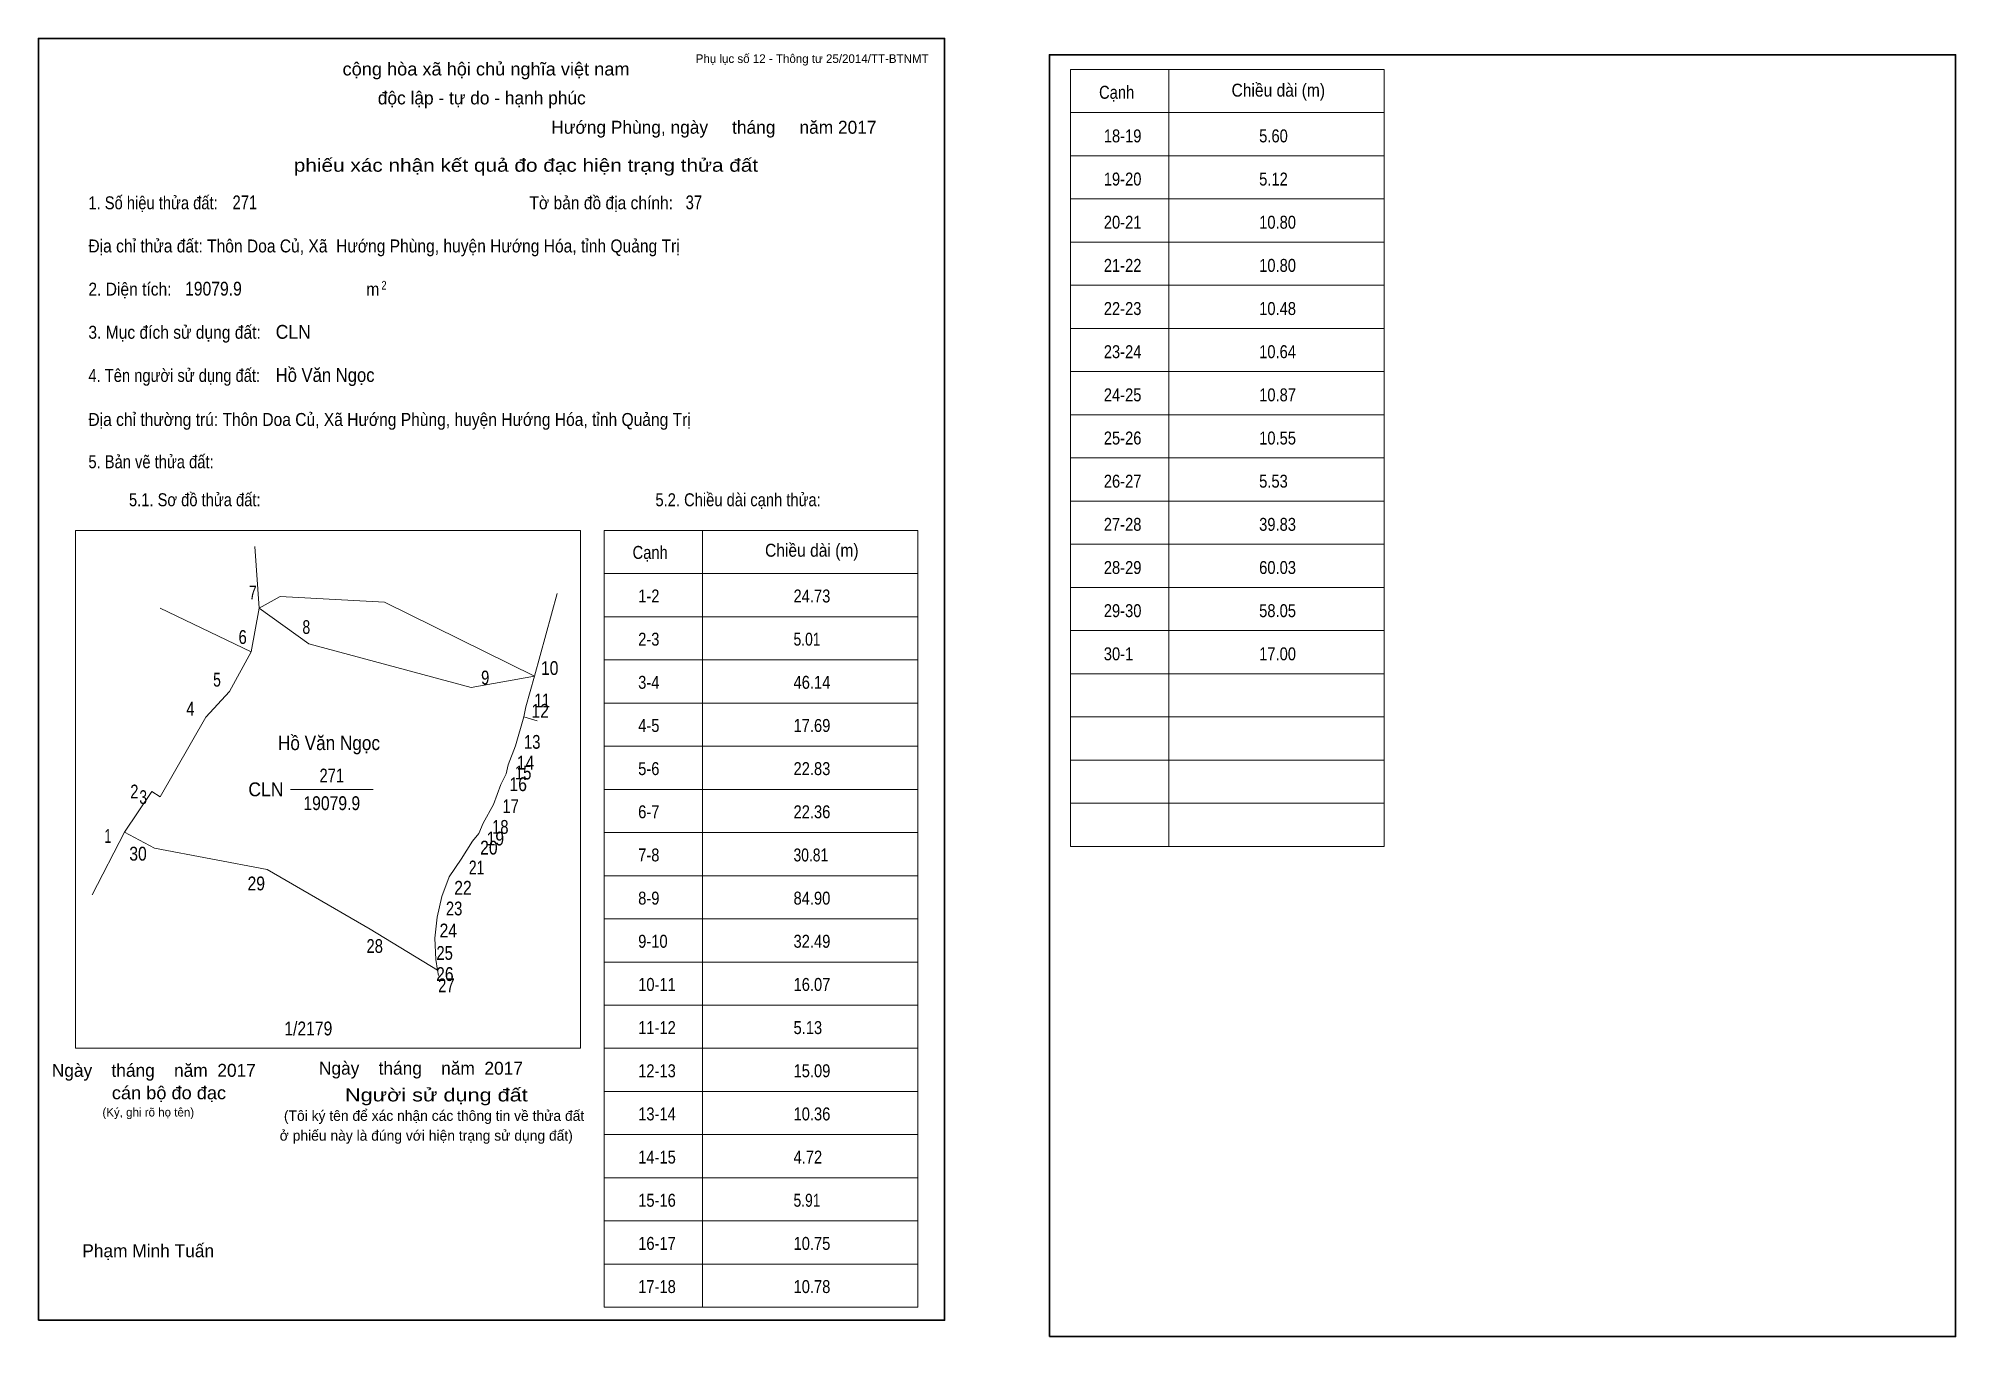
# Model space of a CAD drawing. Header units: centimetres. Extents: x 0 to 44.4, y -0.4 to 29.7.
import ezdxf
from ezdxf.enums import TextEntityAlignment as Align

# ---------------------------------------------------------------- set-up
doc = ezdxf.new("R2010")
doc.units = ezdxf.units.CM
doc.header["$LTSCALE"] = 0.12
for name, color, linetype in [('2', 7, 'Continuous'), ('30', 7, 'Continuous'), ('32', 7, 'Continuous'), ('34', 7, 'Continuous')]:
    doc.layers.add(name, color=color, linetype=linetype)
for name, color, linetype, lineweight in [('33', 7, 'Continuous', 13), ('6', 7, 'Continuous', 13), ('63', 7, 'Continuous', 13)]:
    doc.layers.add(name, color=color, linetype=linetype, lineweight=lineweight)

msp = doc.modelspace()

# ---------------------------------------------------------------- linework, layer by layer
at = {"layer": '33'}
msp.add_line((5.84, 12.3), (7.76, 12.3), dxfattribs=at)
at = {"layer": '6'}
for p, q in [((5.12, 16.5), (5.02, 17.93)), ((2.82, 16.5), (4.93, 15.49)), ((5.12, 16.5), (4.93, 15.49)), ((11.5, 14.92), (8.02, 16.64)), ((11.5, 14.92), (10.03, 14.66)), ((11.06, 13.31), (11.25, 13.98)), ((11.56, 13.89), (11.25, 13.98)), ((2.63, 12.25), (2, 11.31)), ((2.63, 12.25), (2.82, 12.13)), ((1.25, 9.86), (2, 11.31)), ((2, 11.31), (2.69, 10.94)), ((9.19, 8.85), (9.24, 9.34)), ((9.25, 8.11), (9.27, 7.99))]:
    msp.add_line(p, q, dxfattribs=at)
for points in [[(5.12, 16.5), (5.6, 16.77), (8.02, 16.64)], [(5.12, 16.5), (6.27, 15.67), (10.03, 14.66)], [(11.25, 13.98), (11.3, 14.21), (11.5, 14.92), (12.02, 16.84)], [(4.93, 15.49), (4.43, 14.57), (3.88, 13.97), (2.82, 12.13)], [(11.06, 13.31), (10.89, 12.87), (10.84, 12.66), (10.72, 12.41), (10.55, 11.95), (10.31, 11.52), (10.21, 11.28), (10.06, 11.1), (9.8, 10.68), (9.52, 10.27), (9.35, 9.82), (9.24, 9.34)], [(9.25, 8.11), (7.69, 9.06), (5.3, 10.44), (2.69, 10.94)], [(9.25, 8.11), (9.21, 8.36), (9.19, 8.85)]]:
    msp.add_lwpolyline(points, dxfattribs=at)
at = {"layer": '63'}
for p, q in [((23.92, 28.98), (31.19, 28.98)), ((23.92, 10.98), (23.92, 28.98)), ((26.2, 10.98), (26.2, 28.98)), ((31.19, 10.98), (31.19, 28.98)), ((23.92, 27.98), (31.19, 27.98)), ((23.92, 26.98), (31.19, 26.98)), ((23.92, 25.98), (31.19, 25.98)), ((23.92, 24.98), (31.19, 24.98)), ((23.92, 23.98), (31.19, 23.98)), ((23.92, 22.98), (31.19, 22.98)), ((23.92, 21.98), (31.19, 21.98)), ((23.92, 20.98), (31.19, 20.98)), ((23.92, 19.98), (31.19, 19.98)), ((23.92, 18.98), (31.19, 18.98)), ((0.86, 18.3), (12.56, 18.3)), ((0.86, 6.3), (0.86, 18.3)), ((12.56, 6.3), (12.56, 18.3)), ((13.11, 18.3), (20.38, 18.3)), ((13.11, 0.3), (13.11, 18.3)), ((15.39, 0.3), (15.39, 18.3)), ((20.38, 0.3), (20.38, 18.3)), ((23.92, 17.98), (31.19, 17.98)), ((13.11, 17.3), (20.38, 17.3)), ((23.92, 16.98), (31.19, 16.98)), ((13.11, 16.3), (20.38, 16.3)), ((23.92, 15.98), (31.19, 15.98)), ((13.11, 15.3), (20.38, 15.3)), ((23.92, 14.98), (31.19, 14.98)), ((13.11, 14.3), (20.38, 14.3)), ((23.92, 13.98), (31.19, 13.98)), ((13.11, 13.3), (20.38, 13.3)), ((23.92, 12.98), (31.19, 12.98)), ((13.11, 12.3), (20.38, 12.3)), ((23.92, 11.98), (31.19, 11.98)), ((13.11, 11.3), (20.38, 11.3)), ((23.92, 10.98), (31.19, 10.98)), ((13.11, 10.3), (20.38, 10.3)), ((13.11, 9.3), (20.38, 9.3)), ((13.11, 8.3), (20.38, 8.3)), ((13.11, 7.3), (20.38, 7.3)), ((0.86, 6.3), (12.56, 6.3)), ((13.11, 6.3), (20.38, 6.3)), ((13.11, 5.3), (20.38, 5.3)), ((13.11, 4.3), (20.38, 4.3)), ((13.11, 3.3), (20.38, 3.3)), ((13.11, 2.3), (20.38, 2.3)), ((13.11, 1.3), (20.38, 1.3)), ((13.11, 0.3), (20.38, 0.3))]:
    msp.add_line(p, q, dxfattribs=at)
at = {"layer": '63', "lineweight": 35}
for points in [[(0, 0), (0, 29.7), (21, 29.7), (21, 0)], [(23.43, -0.38), (23.43, 29.32), (44.43, 29.32), (44.43, -0.38)]]:
    msp.add_lwpolyline(points, close=True, dxfattribs=at)

# ---------------------------------------------------------------- texts
at = {"layer": '2', "width": 0.9}
msp.add_text('Hồ Văn Ngọc', height=0.3303, dxfattribs=at).set_placement((6.735, 13.21), align=Align.CENTER)
at = {"layer": '30'}
for s, height, width, p in [('18-19', 0.3, 0.85, (24.69, 27.29)), ('5.60', 0.3, 0.85, (28.29, 27.29)), ('19-20', 0.3, 0.85, (24.69, 26.29)), ('5.12', 0.3, 0.85, (28.29, 26.29)), ('20-21', 0.3, 0.85, (24.69, 25.29)), ('10.80', 0.3, 0.85, (28.29, 25.29)), ('21-22', 0.3, 0.85, (24.69, 24.29)), ('10.80', 0.3, 0.85, (28.29, 24.29)), ('22-23', 0.3, 0.85, (24.69, 23.29)), ('10.48', 0.3, 0.85, (28.29, 23.29)), ('23-24', 0.3, 0.85, (24.69, 22.29)), ('10.64', 0.3, 0.85, (28.29, 22.29)), ('24-25', 0.3, 0.85, (24.69, 21.29)), ('10.87', 0.3, 0.85, (28.29, 21.29)), ('25-26', 0.3, 0.85, (24.69, 20.29)), ('10.55', 0.3, 0.85, (28.29, 20.29)), ('26-27', 0.3, 0.85, (24.69, 19.29)), ('5.53', 0.3, 0.85, (28.29, 19.29)), ('27-28', 0.3, 0.85, (24.69, 18.29)), ('39.83', 0.3, 0.85, (28.29, 18.29)), ('28-29', 0.3, 0.85, (24.69, 17.29)), ('60.03', 0.3, 0.85, (28.29, 17.29)), ('1-2', 0.3, 0.85, (13.9, 16.63)), ('24.73', 0.3, 0.85, (17.5, 16.63)), ('29-30', 0.3, 0.85, (24.69, 16.29)), ('58.05', 0.3, 0.85, (28.29, 16.29)), ('2-3', 0.3, 0.85, (13.9, 15.63)), ('5.01', 0.3, 0.8, (17.5, 15.63)), ('30-1', 0.3, 0.85, (24.69, 15.29)), ('17.00', 0.3, 0.85, (28.29, 15.29)), ('3-4', 0.3, 0.85, (13.9, 14.63)), ('46.14', 0.3, 0.85, (17.5, 14.63)), ('4-5', 0.3, 0.85, (13.9, 13.63)), ('17.69', 0.3, 0.85, (17.5, 13.63)), ('5-6', 0.3, 0.85, (13.9, 12.63)), ('22.83', 0.3, 0.85, (17.5, 12.63)), ('6-7', 0.3, 0.85, (13.9, 11.63)), ('22.36', 0.3, 0.85, (17.5, 11.63)), ('7-8', 0.3, 0.85, (13.9, 10.63)), ('30.81', 0.3, 0.8, (17.5, 10.63)), ('8-9', 0.3, 0.85, (13.9, 9.63)), ('84.90', 0.3, 0.85, (17.5, 9.63)), ('9-10', 0.3, 0.85, (13.9, 8.63)), ('32.49', 0.3, 0.85, (17.5, 8.63)), ('10-11', 0.3, 0.85, (13.9, 7.63)), ('16.07', 0.3, 0.85, (17.5, 7.63)), ('1/2179', 0.32, 0.85, (5.7, 6.6)), ('11-12', 0.3, 0.85, (13.9, 6.63)), ('5.13', 0.3, 0.85, (17.5, 6.63)), ('12-13', 0.3, 0.85, (13.9, 5.63)), ('15.09', 0.3, 0.85, (17.5, 5.63)), ('13-14', 0.3, 0.85, (13.9, 4.63)), ('10.36', 0.3, 0.85, (17.5, 4.63)), ('14-15', 0.3, 0.85, (13.9, 3.63)), ('4.72', 0.3, 0.85, (17.5, 3.63)), ('15-16', 0.3, 0.85, (13.9, 2.63)), ('5.91', 0.3, 0.8, (17.5, 2.63)), ('16-17', 0.3, 0.85, (13.9, 1.63)), ('10.75', 0.3, 0.85, (17.5, 1.63)), ('17-18', 0.3, 0.85, (13.9, 0.63)), ('10.78', 0.3, 0.85, (17.5, 0.63))]:
    msp.add_text(s, height=height, dxfattribs=dict(at, width=width)).set_placement(p)
at = {"layer": '32'}
for s, width, p in [('7', 0.75, (4.97, 16.7)), ('8', 0.75, (6.21, 15.9)), ('6', 0.8, (4.735, 15.67)), ('10', 0.85, (11.85, 14.95)), ('5', 0.75, (4.14, 14.68)), ('9', 0.8, (10.355, 14.73)), ('4', 0.8, (3.525, 14.01)), ('12', 0.85, (11.63, 13.96)), ('11', 0.75, (11.675, 14.2)), ('13', 0.8, (11.445, 13.24)), ('14', 0.85, (11.29, 12.76)), ('16', 0.85, (11.12, 12.26)), ('15', 0.8, (11.235, 12.53)), ('2', 0.8, (2.225, 12.09)), ('3', 0.75, (2.43, 11.96)), ('17', 0.8, (10.945, 11.75)), ('18', 0.8, (10.705, 11.27)), ('1', 0.65, (1.61, 11.06)), ('20', 0.85, (10.44, 10.79)), ('19', 0.85, (10.59, 11)), ('30', 0.85, (2.31, 10.65)), ('29', 0.85, (5.05, 9.96)), ('21', 0.75, (10.155, 10.33)), ('22', 0.85, (9.84, 9.86)), ('23', 0.8, (9.635, 9.38)), ('24', 0.85, (9.5, 8.87)), ('28', 0.8, (7.795, 8.51)), ('25', 0.8, (9.415, 8.35)), ('26', 0.85, (9.42, 7.86)), ('27', 0.8, (9.455, 7.6))]:
    msp.add_text(s, height=0.32, dxfattribs=dict(at, width=width)).set_placement(p, align=Align.CENTER)
at = {"layer": '33', "width": 0.95}
msp.add_text('CLN', height=0.32, dxfattribs=at).set_placement((5.68, 12.14), align=Align.RIGHT)
at = {"layer": '33'}
for s, width, p in [('271', 0.8, (6.8, 12.46)), ('19079.9', 0.85, (6.8, 11.82))]:
    msp.add_text(s, height=0.32, dxfattribs=dict(at, width=width)).set_placement(p, align=Align.CENTER)
at = {"layer": '34'}
for s, width, p in [('271', 0.8, (4.5, 25.74)), ('37', 0.8, (15, 25.74)), ('19079.9', 0.85, (3.4, 23.74)), ('CLN', 0.95, (5.5, 22.74)), ('Hồ Văn Ngọc', 0.9, (5.5, 21.74))]:
    msp.add_text(s, height=0.32, dxfattribs=dict(at, width=width)).set_placement(p)
at = {"layer": '63'}
for s, height, p in [('Phụ lục số 12 - Thông tư 25/2014/TT-BTNMT', 0.2, (20.63, 29.13)), ('Ngày    tháng    năm  2017', 0.3, (5.04, 5.64)), ('Ngày    tháng    năm  2017', 0.3, (11.23, 5.69)), ('(Ký, ghi rõ họ tên)', 0.2, (3.61, 4.72))]:
    msp.add_text(s, height=height, dxfattribs=at).set_placement(p, align=Align.RIGHT)
at = {"layer": '63', "width": 1.05}
msp.add_text('cộng hòa xã hội chủ nghĩa việt nam', height=0.3, dxfattribs=at).set_placement((10.375, 28.84), align=Align.CENTER)
at = {"layer": '63'}
for s, height, p in [('độc lập - tự do - hạnh phúc', 0.3, (10.275, 28.17)), ('Hướng Phùng, ngày     tháng     năm 2017', 0.3, (15.655, 27.49)), ('(Tôi ký tên để xác nhận các thông tin về thửa đất ', 0.24, (9.215, 4.62)), ('ở phiếu này là đúng với hiện trạng sử dụng đất)', 0.24, (8.99, 4.16)), ('Phạm Minh Tuấn', 0.3, (2.545, 1.46))]:
    msp.add_text(s, height=height, dxfattribs=at).set_placement(p, align=Align.CENTER)
for s, height, width, p in [('Cạnh', 0.3, 0.85, (24.58, 28.3)), ('Chiều dài (m)', 0.3, 0.9, (27.65, 28.35)), ('1. Số hiệu thửa đất:', 0.3, 0.85, (1.16, 25.74)), ('Tờ bản đồ địa chính:', 0.3, 0.9, (11.38, 25.74)), ('Địa chỉ thửa đất: Thôn Doa Củ, Xã  Hướng Phùng, huyện Hướng Hóa, tỉnh Quảng Trị', 0.3, 0.9, (1.16, 24.74)), ('2. Diện tích:', 0.3, 0.9, (1.16, 23.74)), ('2', 0.2, 0.8, (7.95, 23.88)), ('m', 0.3, 0.9, (7.6, 23.74)), ('3. Mục đích sử dụng đất:', 0.3, 0.9, (1.16, 22.74)), ('4. Tên người sử dụng đất:', 0.3, 0.85, (1.16, 21.74)), ('Địa chỉ thường trú: Thôn Doa Củ, Xã Hướng Phùng, huyện Hướng Hóa, tỉnh Quảng Trị', 0.3, 0.9, (1.16, 20.72)), ('5. Bản vẽ thửa đất:', 0.3, 0.85, (1.16, 19.74)), ('5.1. Sơ đồ thửa đất:', 0.3, 0.85, (2.1, 18.86)), ('5.2. Chiều dài cạnh thửa:', 0.3, 0.85, (14.3, 18.86)), ('Cạnh', 0.3, 0.85, (13.77, 17.64)), ('Chiều dài (m)', 0.3, 0.9, (16.84, 17.69))]:
    msp.add_text(s, height=height, dxfattribs=dict(at, width=width)).set_placement(p)
for s, width, p in [('phiếu xác nhận kết quả đo đạc hiện trạng thửa đất', 1.2, (16.68, 26.61)), ('cán bộ đo đạc', 1.05, (4.35, 5.12)), ('Người sử dụng đất', 1.25, (11.34, 5.07))]:
    msp.add_text(s, height=0.3, dxfattribs=dict(at, width=width)).set_placement(p, align=Align.RIGHT)

doc.saveas('drawing.dxf')
